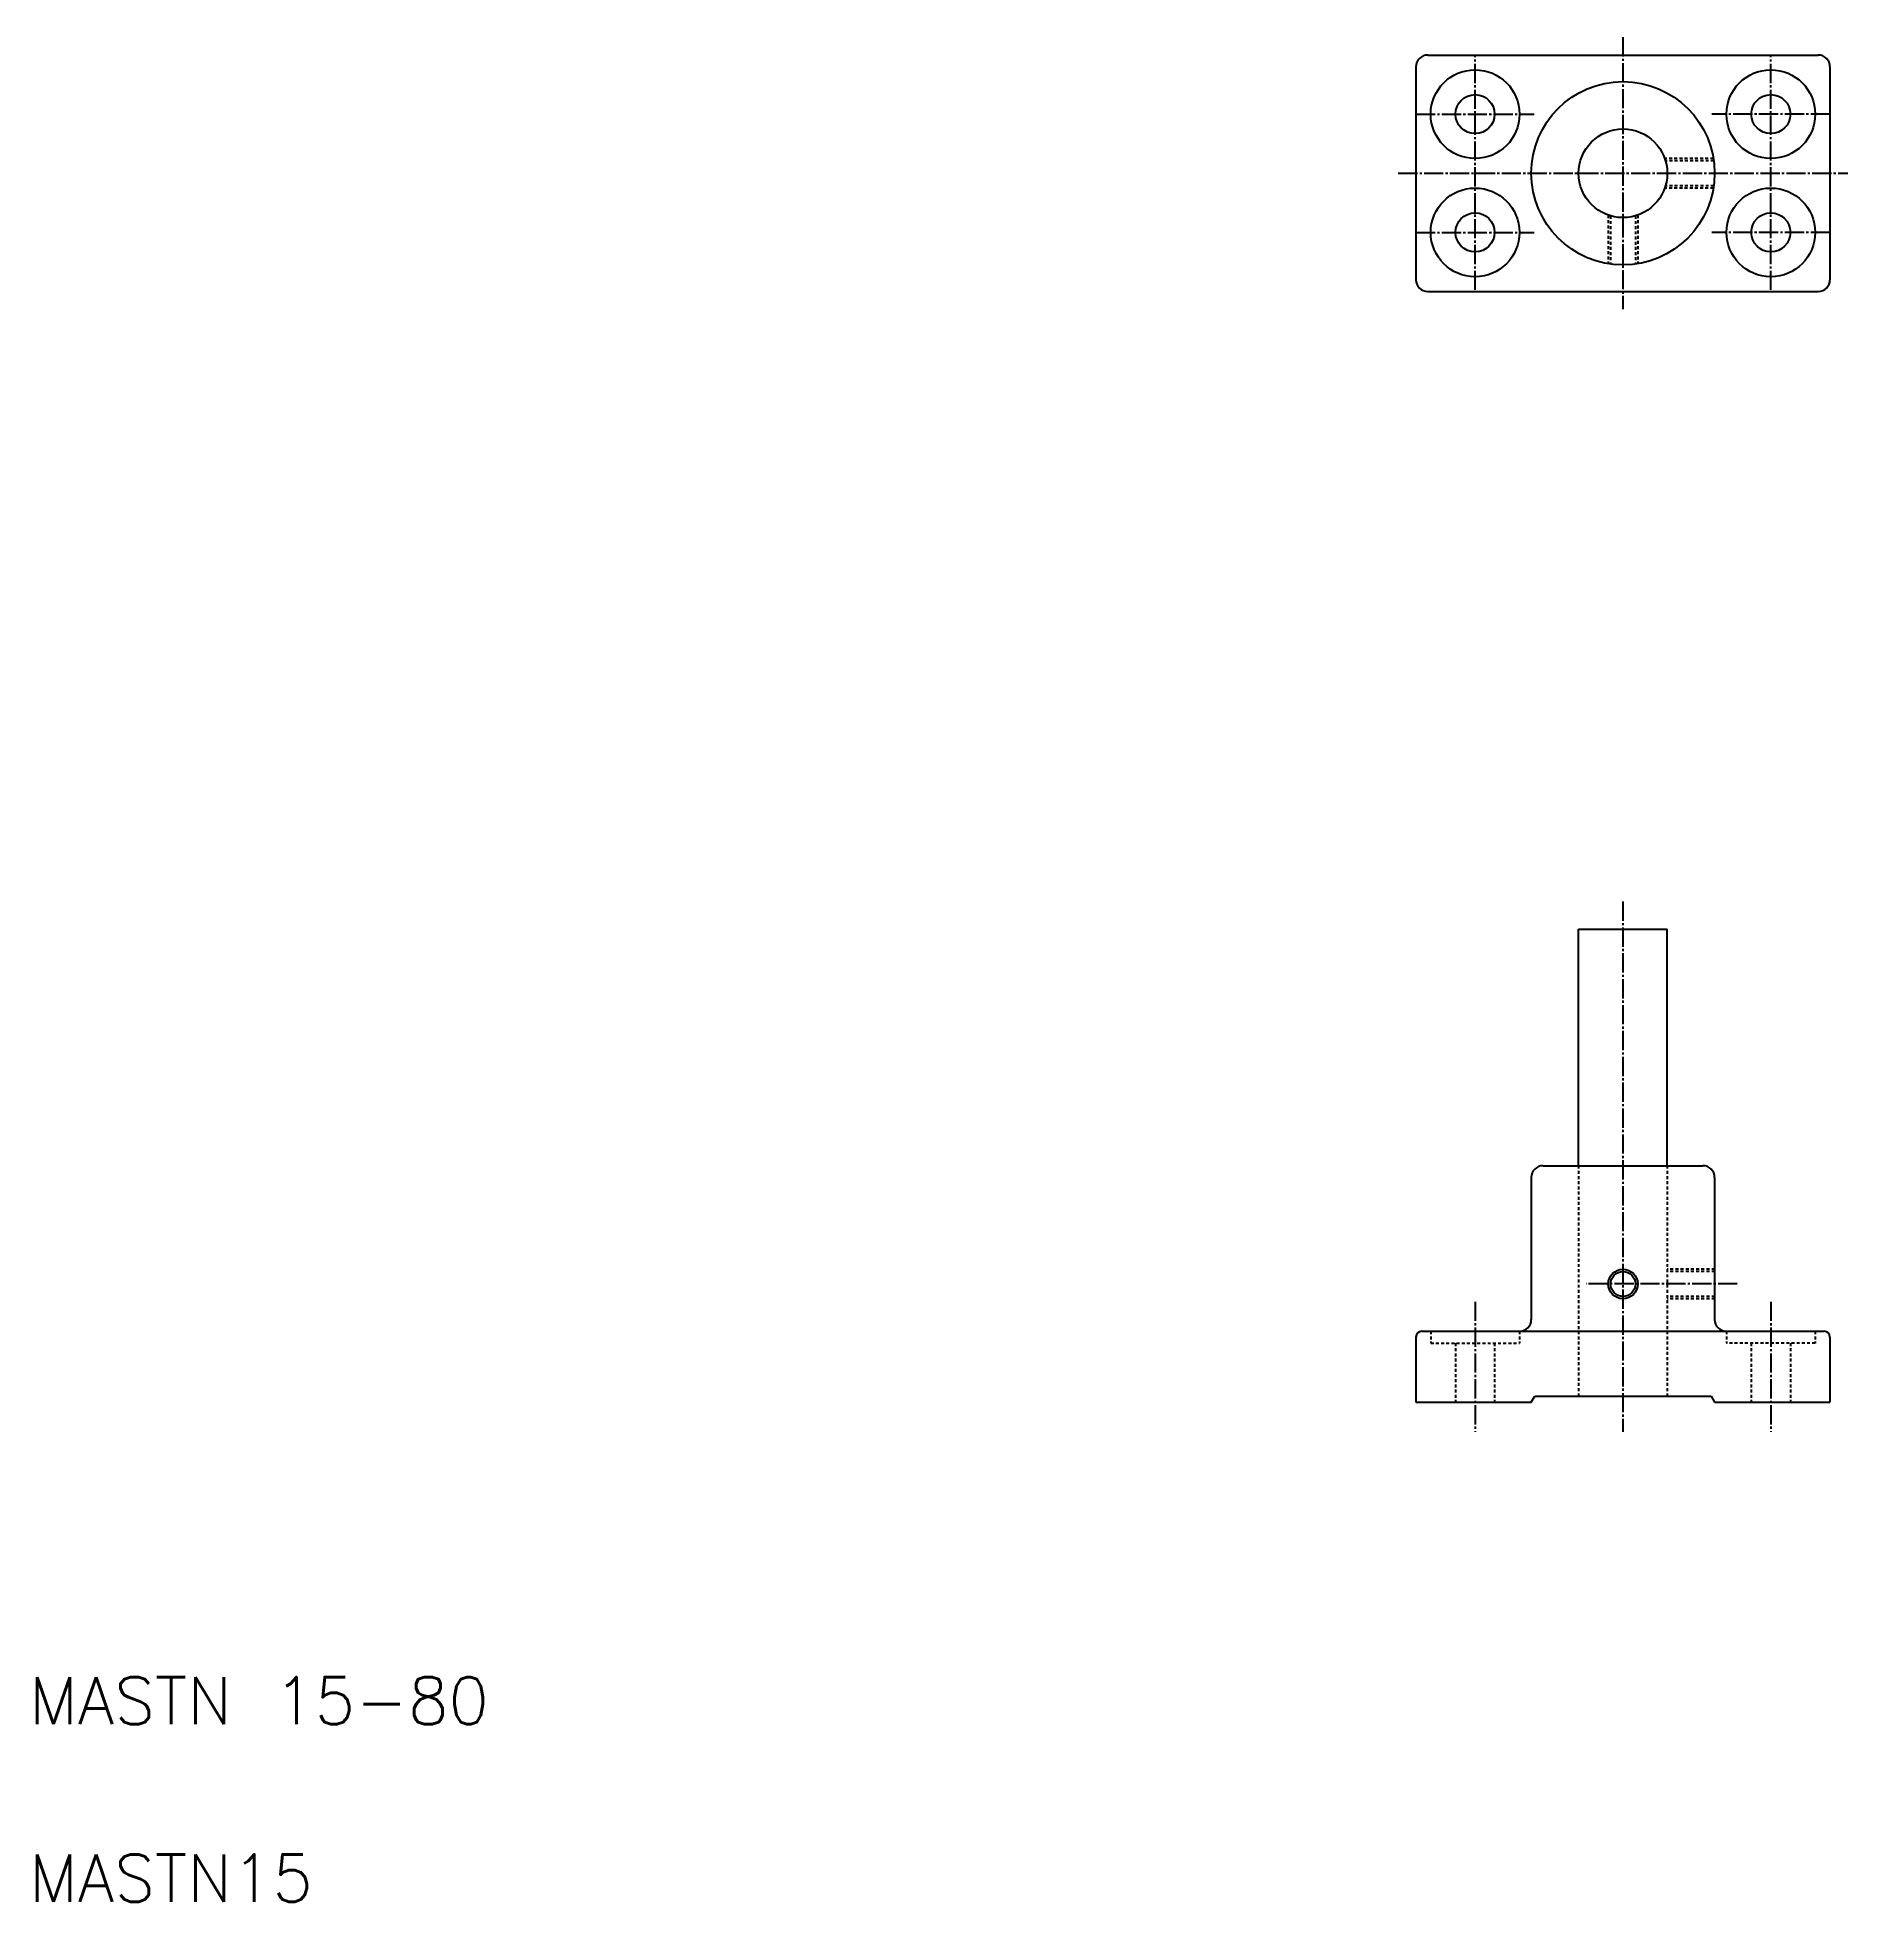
# Model space of a CAD drawing. Extents: x 21 to 327, y 20 to 335.
import ezdxf

# ---------------------------------------------------------------- set-up
doc = ezdxf.new("R2010")
doc.units = 0
doc.header["$LTSCALE"] = 0.25
doc.linetypes.add('CENTER', pattern=[17.5, 13, -1.5, 1.5, -1.5])
doc.linetypes.add('DASHED', pattern=[3.5, 2, -1.5])
doc.layers.get('0').update_dxf_attribs({"linetype": 'CONTINUOUS'})
doc.layers.add('CENTER', color=1, linetype='CENTER')
doc.styles.get("Standard").update_dxf_attribs({"font": 'txt', "bigfont": 'BIGFONT'})

msp = doc.modelspace()

# ---------------------------------------------------------------- linework, layer by layer
for p, q in [((256.49, 332.33), (322.49, 332.33)), ((254.49, 330.33), (254.49, 294.33)), ((324.49, 330.33), (324.49, 294.33)), ((256.49, 292.33), (322.49, 292.33)), ((281.99, 144.48), (281.99, 184.48)), ((281.99, 184.48), (296.99, 184.48)), ((296.99, 144.48), (296.99, 184.48)), ((273.99, 142.48), (273.99, 118.48)), ((275.99, 144.48), (302.99, 144.48)), ((281.99, 144.48), (296.99, 144.48)), ((285.74, 144.48), (285.74, 144.48)), ((289.49, 144.48), (289.49, 144.48)), ((304.99, 142.48), (304.99, 118.48)), ((254.49, 115.48), (254.49, 104.48)), ((255.49, 116.48), (323.49, 116.48)), ((324.49, 115.48), (324.49, 104.48)), ((254.49, 104.48), (273.99, 104.48)), ((273.99, 104.48), (274.57, 105.48)), ((274.57, 105.48), (304.41, 105.48)), ((304.41, 105.48), (304.99, 104.48)), ((304.99, 104.48), (324.49, 104.48))]:
    msp.add_line(p, q)
at = {"color": 3, "linetype": 'DASHED'}
for p, q in [((304.79, 314.83), (296.56, 314.83)), ((304.85, 314.43), (296.69, 314.43)), ((304.79, 309.83), (296.56, 309.83)), ((304.85, 310.23), (296.69, 310.23)), ((286.99, 305.26), (286.99, 297.03)), ((287.39, 305.13), (287.39, 296.97)), ((291.59, 305.13), (291.59, 296.97)), ((291.99, 305.26), (291.99, 297.03)), ((281.99, 144.48), (281.99, 105.48)), ((296.99, 144.48), (296.99, 105.48)), ((304.99, 126.98), (296.99, 126.98)), ((304.99, 126.58), (296.99, 126.58)), ((304.99, 122.38), (296.99, 122.38)), ((304.99, 121.98), (296.99, 121.98)), ((256.99, 116.48), (256.99, 114.48)), ((256.99, 114.48), (271.99, 114.48)), ((261.19, 114.48), (261.19, 104.48)), ((267.79, 114.48), (267.79, 104.48)), ((271.99, 116.48), (271.99, 114.48)), ((306.99, 116.48), (306.99, 114.48)), ((321.99, 114.48), (306.99, 114.48)), ((311.19, 114.48), (311.19, 104.48)), ((317.79, 114.48), (317.79, 104.48)), ((321.99, 116.48), (321.99, 114.48))]:
    msp.add_line(p, q, dxfattribs=at)
for centre, radius in [((264.49, 322.33), 7.5), ((314.49, 322.33), 7.5), ((264.49, 322.33), 3.3), ((264.49, 322.33), 3.3), ((289.49, 312.33), 15.5), ((314.49, 322.33), 3.3), ((289.49, 312.33), 7.5), ((264.49, 302.33), 7.5), ((314.49, 302.33), 7.5), ((264.49, 302.33), 3.3), ((314.49, 302.33), 3.3), ((289.49, 124.48), 2.1)]:
    msp.add_circle(centre, radius)
at = {"color": 3}
msp.add_circle((289.49, 124.48), 2.5, dxfattribs=at)
for centre, radius, start, end in [((256.49, 330.33), 2, 90, 180), ((322.49, 330.33), 2, 0, 90), ((256.49, 294.33), 2, 180, 270), ((322.49, 294.33), 2, 270, 0), ((275.99, 142.48), 2, 90, 180), ((302.99, 142.48), 2, 0, 90), ((271.99, 118.48), 2, 270, 0), ((306.99, 118.48), 2, 180, 270), ((255.49, 115.48), 1, 90, 180), ((323.49, 115.48), 1, 0, 90)]:
    msp.add_arc(centre, radius, start, end)
at = {"layer": 'CENTER', "color": 1, "linetype": 'CENTER'}
for p, q in [((289.49, 335.33), (289.49, 289.33)), ((264.49, 292.59), (264.49, 332.33)), ((314.49, 292.59), (314.49, 332.33)), ((254.49, 322.33), (274.49, 322.33)), ((324.49, 322.33), (304.49, 322.33)), ((251.49, 312.33), (327.49, 312.33)), ((254.49, 302.33), (274.49, 302.33)), ((324.49, 302.33), (304.49, 302.33)), ((289.49, 189.15), (289.49, 99.48)), ((308.81, 124.48), (283.28, 124.48)), ((264.49, 121.48), (264.49, 99.48)), ((314.49, 121.48), (314.49, 99.48))]:
    msp.add_line(p, q, dxfattribs=at)

# ---------------------------------------------------------------- texts
for s, p in [('MASTN 15-80', (20, 50)), ('MASTN15', (20, 20))]:
    msp.add_text(s, height=8).set_placement(p)

doc.saveas('drawing.dxf')
